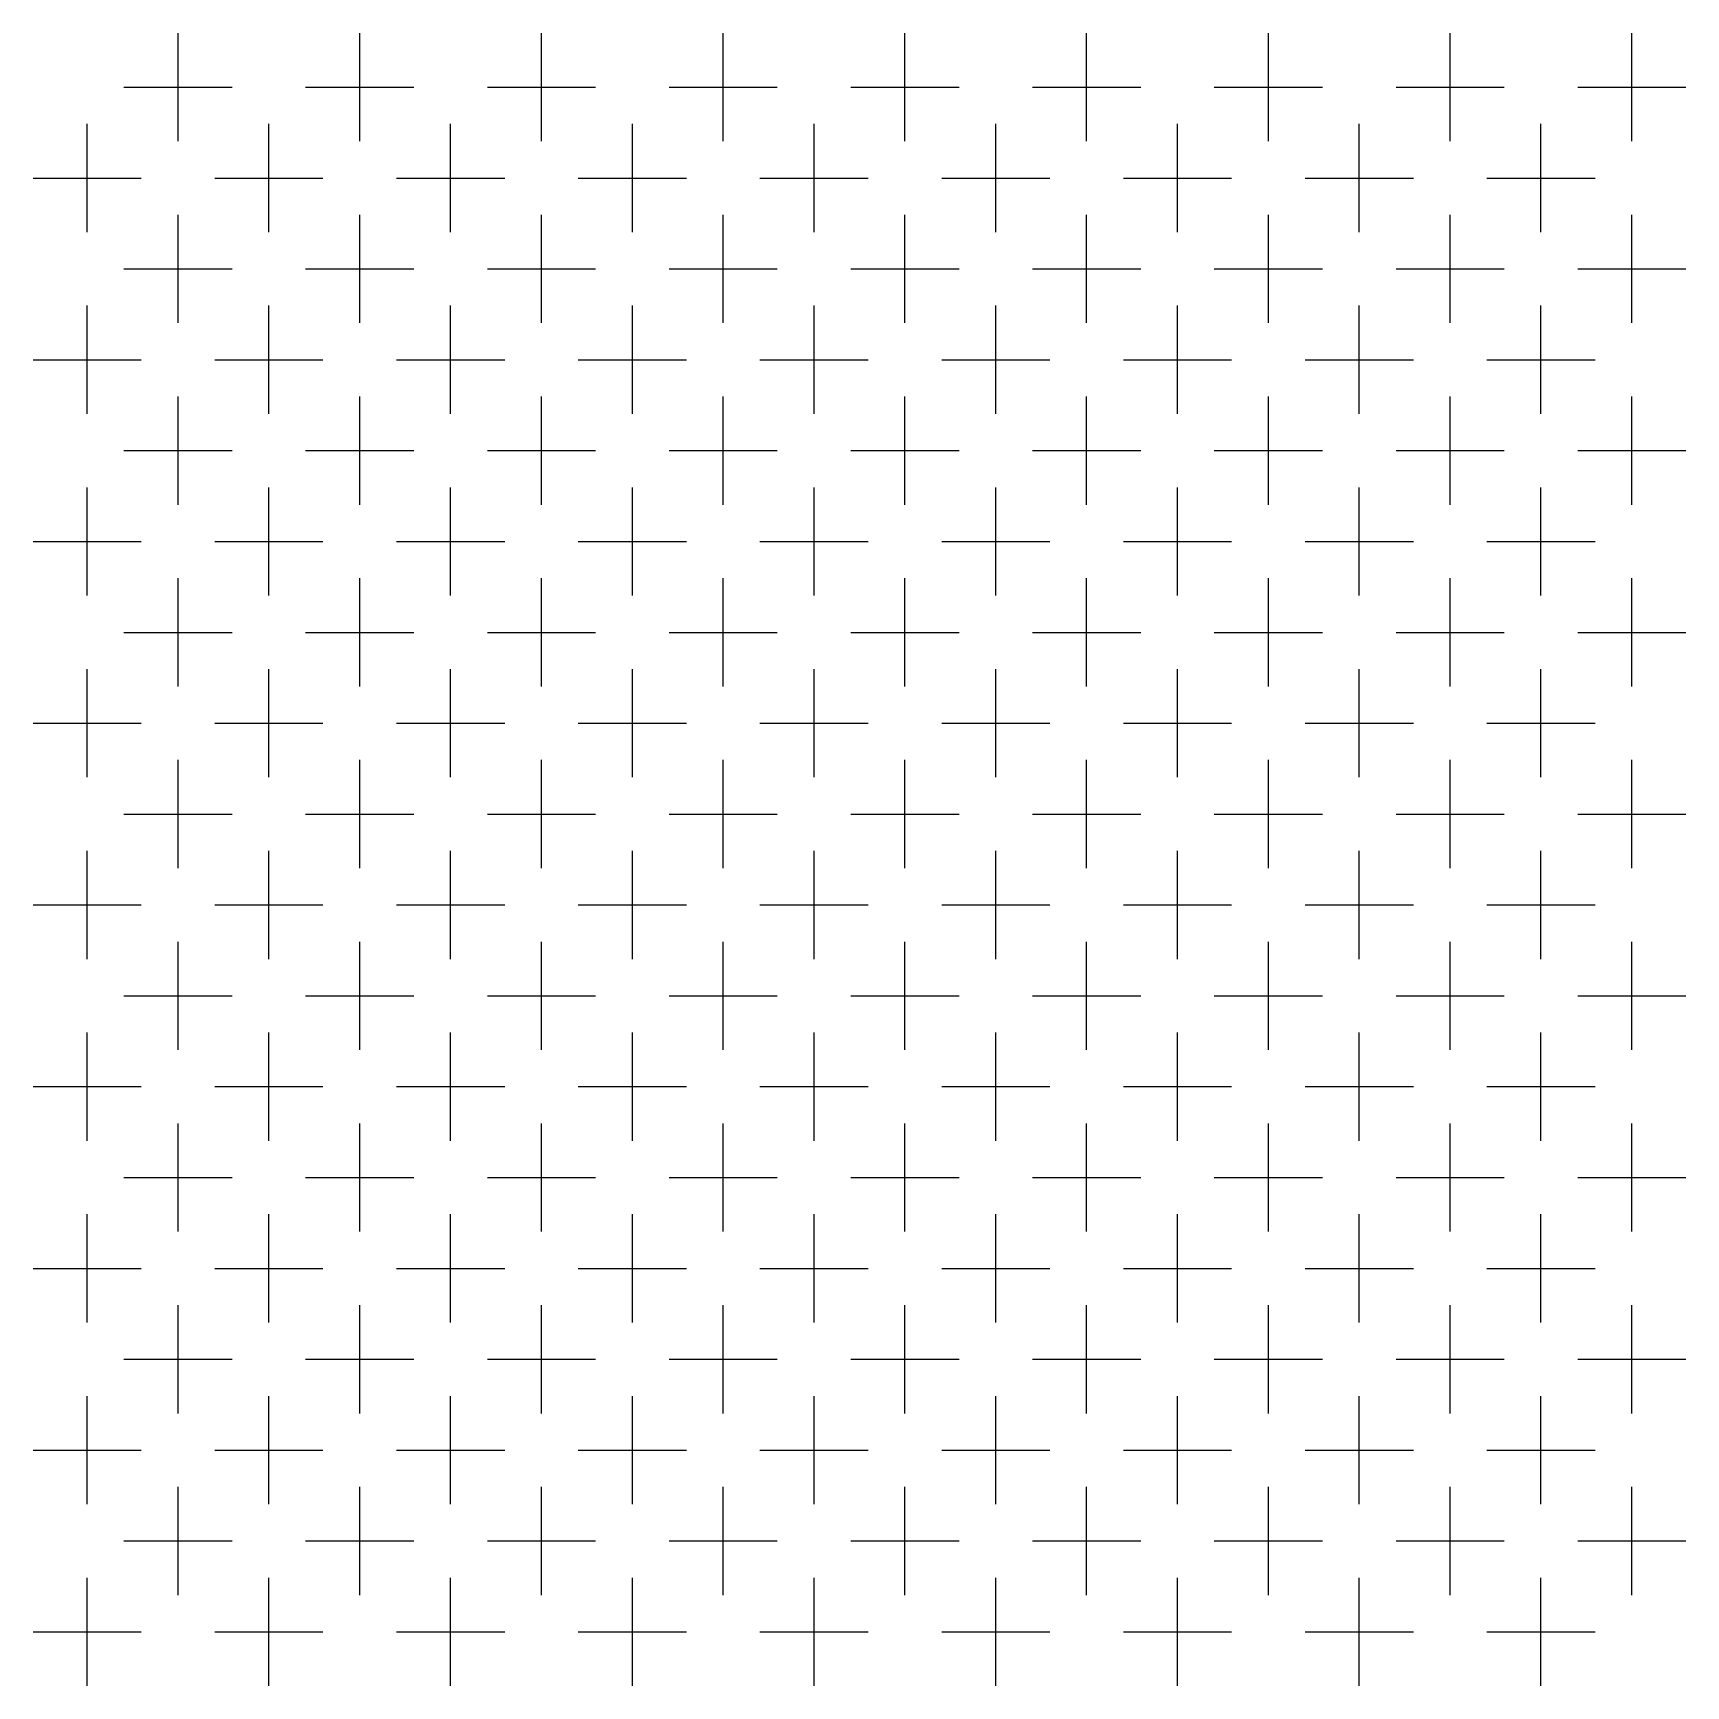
# Model space of a CAD drawing. Header units: millimetres. Extents: x 4 to 93.9, y 4 to 93.9.
import ezdxf

# ---------------------------------------------------------------- set-up
doc = ezdxf.new("R2010")
doc.units = ezdxf.units.MM
doc.layers.add('CUT', color=1, linetype='Continuous')

msp = doc.modelspace()

# ---------------------------------------------------------------- linework, layer by layer
at = {"layer": 'CUT'}
for points in [[(11.88, 87.98), (11.88, 93.86)], [(21.76, 87.98), (21.76, 93.86)], [(31.64, 87.98), (31.64, 93.86)], [(41.52, 87.98), (41.52, 93.86)], [(51.4, 87.98), (51.4, 93.86)], [(61.28, 87.98), (61.28, 93.86)], [(71.16, 87.98), (71.16, 93.86)], [(81.04, 87.98), (81.04, 93.86)], [(90.92, 87.98), (90.92, 93.86)], [(8.94, 90.92), (14.82, 90.92)], [(18.82, 90.92), (24.7, 90.92)], [(28.7, 90.92), (34.58, 90.92)], [(38.58, 90.92), (44.46, 90.92)], [(48.46, 90.92), (54.34, 90.92)], [(58.34, 90.92), (64.22, 90.92)], [(68.22, 90.92), (74.1, 90.92)], [(78.1, 90.92), (83.98, 90.92)], [(87.98, 90.92), (93.86, 90.92)], [(6.94, 83.04), (6.94, 88.92)], [(16.82, 83.04), (16.82, 88.92)], [(26.7, 83.04), (26.7, 88.92)], [(36.58, 83.04), (36.58, 88.92)], [(46.46, 83.04), (46.46, 88.92)], [(56.34, 83.04), (56.34, 88.92)], [(66.22, 83.04), (66.22, 88.92)], [(76.1, 83.04), (76.1, 88.92)], [(85.98, 83.04), (85.98, 88.92)], [(4, 85.98), (9.88, 85.98)], [(13.88, 85.98), (19.76, 85.98)], [(23.76, 85.98), (29.64, 85.98)], [(33.64, 85.98), (39.52, 85.98)], [(43.52, 85.98), (49.4, 85.98)], [(53.4, 85.98), (59.28, 85.98)], [(63.28, 85.98), (69.16, 85.98)], [(73.16, 85.98), (79.04, 85.98)], [(83.04, 85.98), (88.92, 85.98)], [(11.88, 78.1), (11.88, 83.98)], [(21.76, 78.1), (21.76, 83.98)], [(31.64, 78.1), (31.64, 83.98)], [(41.52, 78.1), (41.52, 83.98)], [(51.4, 78.1), (51.4, 83.98)], [(61.28, 78.1), (61.28, 83.98)], [(71.16, 78.1), (71.16, 83.98)], [(81.04, 78.1), (81.04, 83.98)], [(90.92, 78.1), (90.92, 83.98)], [(8.94, 81.04), (14.82, 81.04)], [(18.82, 81.04), (24.7, 81.04)], [(28.7, 81.04), (34.58, 81.04)], [(38.58, 81.04), (44.46, 81.04)], [(48.46, 81.04), (54.34, 81.04)], [(58.34, 81.04), (64.22, 81.04)], [(68.22, 81.04), (74.1, 81.04)], [(78.1, 81.04), (83.98, 81.04)], [(87.98, 81.04), (93.86, 81.04)], [(6.94, 73.16), (6.94, 79.04)], [(16.82, 73.16), (16.82, 79.04)], [(26.7, 73.16), (26.7, 79.04)], [(36.58, 73.16), (36.58, 79.04)], [(46.46, 73.16), (46.46, 79.04)], [(56.34, 73.16), (56.34, 79.04)], [(66.22, 73.16), (66.22, 79.04)], [(76.1, 73.16), (76.1, 79.04)], [(85.98, 73.16), (85.98, 79.04)], [(4, 76.1), (9.88, 76.1)], [(13.88, 76.1), (19.76, 76.1)], [(23.76, 76.1), (29.64, 76.1)], [(33.64, 76.1), (39.52, 76.1)], [(43.52, 76.1), (49.4, 76.1)], [(53.4, 76.1), (59.28, 76.1)], [(63.28, 76.1), (69.16, 76.1)], [(73.16, 76.1), (79.04, 76.1)], [(83.04, 76.1), (88.92, 76.1)], [(11.88, 68.22), (11.88, 74.1)], [(21.76, 68.22), (21.76, 74.1)], [(31.64, 68.22), (31.64, 74.1)], [(41.52, 68.22), (41.52, 74.1)], [(51.4, 68.22), (51.4, 74.1)], [(61.28, 68.22), (61.28, 74.1)], [(71.16, 68.22), (71.16, 74.1)], [(81.04, 68.22), (81.04, 74.1)], [(90.92, 68.22), (90.92, 74.1)], [(8.94, 71.16), (14.82, 71.16)], [(18.82, 71.16), (24.7, 71.16)], [(28.7, 71.16), (34.58, 71.16)], [(38.58, 71.16), (44.46, 71.16)], [(48.46, 71.16), (54.34, 71.16)], [(58.34, 71.16), (64.22, 71.16)], [(68.22, 71.16), (74.1, 71.16)], [(78.1, 71.16), (83.98, 71.16)], [(87.98, 71.16), (93.86, 71.16)], [(6.94, 63.28), (6.94, 69.16)], [(16.82, 63.28), (16.82, 69.16)], [(26.7, 63.28), (26.7, 69.16)], [(36.58, 63.28), (36.58, 69.16)], [(46.46, 63.28), (46.46, 69.16)], [(56.34, 63.28), (56.34, 69.16)], [(66.22, 63.28), (66.22, 69.16)], [(76.1, 63.28), (76.1, 69.16)], [(85.98, 63.28), (85.98, 69.16)], [(4, 66.22), (9.88, 66.22)], [(13.88, 66.22), (19.76, 66.22)], [(23.76, 66.22), (29.64, 66.22)], [(33.64, 66.22), (39.52, 66.22)], [(43.52, 66.22), (49.4, 66.22)], [(53.4, 66.22), (59.28, 66.22)], [(63.28, 66.22), (69.16, 66.22)], [(73.16, 66.22), (79.04, 66.22)], [(83.04, 66.22), (88.92, 66.22)], [(11.88, 58.34), (11.88, 64.22)], [(21.76, 58.34), (21.76, 64.22)], [(31.64, 58.34), (31.64, 64.22)], [(41.52, 58.34), (41.52, 64.22)], [(51.4, 58.34), (51.4, 64.22)], [(61.28, 58.34), (61.28, 64.22)], [(71.16, 58.34), (71.16, 64.22)], [(81.04, 58.34), (81.04, 64.22)], [(90.92, 58.34), (90.92, 64.22)], [(8.94, 61.28), (14.82, 61.28)], [(18.82, 61.28), (24.7, 61.28)], [(28.7, 61.28), (34.58, 61.28)], [(38.58, 61.28), (44.46, 61.28)], [(48.46, 61.28), (54.34, 61.28)], [(58.34, 61.28), (64.22, 61.28)], [(68.22, 61.28), (74.1, 61.28)], [(78.1, 61.28), (83.98, 61.28)], [(87.98, 61.28), (93.86, 61.28)], [(6.94, 53.4), (6.94, 59.28)], [(16.82, 53.4), (16.82, 59.28)], [(26.7, 53.4), (26.7, 59.28)], [(36.58, 53.4), (36.58, 59.28)], [(46.46, 53.4), (46.46, 59.28)], [(56.34, 53.4), (56.34, 59.28)], [(66.22, 53.4), (66.22, 59.28)], [(76.1, 53.4), (76.1, 59.28)], [(85.98, 53.4), (85.98, 59.28)], [(4, 56.34), (9.88, 56.34)], [(13.88, 56.34), (19.76, 56.34)], [(23.76, 56.34), (29.64, 56.34)], [(33.64, 56.34), (39.52, 56.34)], [(43.52, 56.34), (49.4, 56.34)], [(53.4, 56.34), (59.28, 56.34)], [(63.28, 56.34), (69.16, 56.34)], [(73.16, 56.34), (79.04, 56.34)], [(83.04, 56.34), (88.92, 56.34)], [(11.88, 48.46), (11.88, 54.34)], [(21.76, 48.46), (21.76, 54.34)], [(31.64, 48.46), (31.64, 54.34)], [(41.52, 48.46), (41.52, 54.34)], [(51.4, 48.46), (51.4, 54.34)], [(61.28, 48.46), (61.28, 54.34)], [(71.16, 48.46), (71.16, 54.34)], [(81.04, 48.46), (81.04, 54.34)], [(90.92, 48.46), (90.92, 54.34)], [(8.94, 51.4), (14.82, 51.4)], [(18.82, 51.4), (24.7, 51.4)], [(28.7, 51.4), (34.58, 51.4)], [(38.58, 51.4), (44.46, 51.4)], [(48.46, 51.4), (54.34, 51.4)], [(58.34, 51.4), (64.22, 51.4)], [(68.22, 51.4), (74.1, 51.4)], [(78.1, 51.4), (83.98, 51.4)], [(87.98, 51.4), (93.86, 51.4)], [(6.94, 43.52), (6.94, 49.4)], [(16.82, 43.52), (16.82, 49.4)], [(26.7, 43.52), (26.7, 49.4)], [(36.58, 43.52), (36.58, 49.4)], [(46.46, 43.52), (46.46, 49.4)], [(56.34, 43.52), (56.34, 49.4)], [(66.22, 43.52), (66.22, 49.4)], [(76.1, 43.52), (76.1, 49.4)], [(85.98, 43.52), (85.98, 49.4)], [(4, 46.46), (9.88, 46.46)], [(13.88, 46.46), (19.76, 46.46)], [(23.76, 46.46), (29.64, 46.46)], [(33.64, 46.46), (39.52, 46.46)], [(43.52, 46.46), (49.4, 46.46)], [(53.4, 46.46), (59.28, 46.46)], [(63.28, 46.46), (69.16, 46.46)], [(73.16, 46.46), (79.04, 46.46)], [(83.04, 46.46), (88.92, 46.46)], [(11.88, 38.58), (11.88, 44.46)], [(21.76, 38.58), (21.76, 44.46)], [(31.64, 38.58), (31.64, 44.46)], [(41.52, 38.58), (41.52, 44.46)], [(51.4, 38.58), (51.4, 44.46)], [(61.28, 38.58), (61.28, 44.46)], [(71.16, 38.58), (71.16, 44.46)], [(81.04, 38.58), (81.04, 44.46)], [(90.92, 38.58), (90.92, 44.46)], [(8.94, 41.52), (14.82, 41.52)], [(18.82, 41.52), (24.7, 41.52)], [(28.7, 41.52), (34.58, 41.52)], [(38.58, 41.52), (44.46, 41.52)], [(48.46, 41.52), (54.34, 41.52)], [(58.34, 41.52), (64.22, 41.52)], [(68.22, 41.52), (74.1, 41.52)], [(78.1, 41.52), (83.98, 41.52)], [(87.98, 41.52), (93.86, 41.52)], [(6.94, 33.64), (6.94, 39.52)], [(16.82, 33.64), (16.82, 39.52)], [(26.7, 33.64), (26.7, 39.52)], [(36.58, 33.64), (36.58, 39.52)], [(46.46, 33.64), (46.46, 39.52)], [(56.34, 33.64), (56.34, 39.52)], [(66.22, 33.64), (66.22, 39.52)], [(76.1, 33.64), (76.1, 39.52)], [(85.98, 33.64), (85.98, 39.52)], [(4, 36.58), (9.88, 36.58)], [(13.88, 36.58), (19.76, 36.58)], [(23.76, 36.58), (29.64, 36.58)], [(33.64, 36.58), (39.52, 36.58)], [(43.52, 36.58), (49.4, 36.58)], [(53.4, 36.58), (59.28, 36.58)], [(63.28, 36.58), (69.16, 36.58)], [(73.16, 36.58), (79.04, 36.58)], [(83.04, 36.58), (88.92, 36.58)], [(11.88, 28.7), (11.88, 34.58)], [(21.76, 28.7), (21.76, 34.58)], [(31.64, 28.7), (31.64, 34.58)], [(41.52, 28.7), (41.52, 34.58)], [(51.4, 28.7), (51.4, 34.58)], [(61.28, 28.7), (61.28, 34.58)], [(71.16, 28.7), (71.16, 34.58)], [(81.04, 28.7), (81.04, 34.58)], [(90.92, 28.7), (90.92, 34.58)], [(8.94, 31.64), (14.82, 31.64)], [(18.82, 31.64), (24.7, 31.64)], [(28.7, 31.64), (34.58, 31.64)], [(38.58, 31.64), (44.46, 31.64)], [(48.46, 31.64), (54.34, 31.64)], [(58.34, 31.64), (64.22, 31.64)], [(68.22, 31.64), (74.1, 31.64)], [(78.1, 31.64), (83.98, 31.64)], [(87.98, 31.64), (93.86, 31.64)], [(6.94, 23.76), (6.94, 29.64)], [(16.82, 23.76), (16.82, 29.64)], [(26.7, 23.76), (26.7, 29.64)], [(36.58, 23.76), (36.58, 29.64)], [(46.46, 23.76), (46.46, 29.64)], [(56.34, 23.76), (56.34, 29.64)], [(66.22, 23.76), (66.22, 29.64)], [(76.1, 23.76), (76.1, 29.64)], [(85.98, 23.76), (85.98, 29.64)], [(4, 26.7), (9.88, 26.7)], [(13.88, 26.7), (19.76, 26.7)], [(23.76, 26.7), (29.64, 26.7)], [(33.64, 26.7), (39.52, 26.7)], [(43.52, 26.7), (49.4, 26.7)], [(53.4, 26.7), (59.28, 26.7)], [(63.28, 26.7), (69.16, 26.7)], [(73.16, 26.7), (79.04, 26.7)], [(83.04, 26.7), (88.92, 26.7)], [(11.88, 18.82), (11.88, 24.7)], [(21.76, 18.82), (21.76, 24.7)], [(31.64, 18.82), (31.64, 24.7)], [(41.52, 18.82), (41.52, 24.7)], [(51.4, 18.82), (51.4, 24.7)], [(61.28, 18.82), (61.28, 24.7)], [(71.16, 18.82), (71.16, 24.7)], [(81.04, 18.82), (81.04, 24.7)], [(90.92, 18.82), (90.92, 24.7)], [(8.94, 21.76), (14.82, 21.76)], [(18.82, 21.76), (24.7, 21.76)], [(28.7, 21.76), (34.58, 21.76)], [(38.58, 21.76), (44.46, 21.76)], [(48.46, 21.76), (54.34, 21.76)], [(58.34, 21.76), (64.22, 21.76)], [(68.22, 21.76), (74.1, 21.76)], [(78.1, 21.76), (83.98, 21.76)], [(87.98, 21.76), (93.86, 21.76)], [(6.94, 13.88), (6.94, 19.76)], [(16.82, 13.88), (16.82, 19.76)], [(26.7, 13.88), (26.7, 19.76)], [(36.58, 13.88), (36.58, 19.76)], [(46.46, 13.88), (46.46, 19.76)], [(56.34, 13.88), (56.34, 19.76)], [(66.22, 13.88), (66.22, 19.76)], [(76.1, 13.88), (76.1, 19.76)], [(85.98, 13.88), (85.98, 19.76)], [(4, 16.82), (9.88, 16.82)], [(13.88, 16.82), (19.76, 16.82)], [(23.76, 16.82), (29.64, 16.82)], [(33.64, 16.82), (39.52, 16.82)], [(43.52, 16.82), (49.4, 16.82)], [(53.4, 16.82), (59.28, 16.82)], [(63.28, 16.82), (69.16, 16.82)], [(73.16, 16.82), (79.04, 16.82)], [(83.04, 16.82), (88.92, 16.82)], [(11.88, 8.94), (11.88, 14.82)], [(21.76, 8.94), (21.76, 14.82)], [(31.64, 8.94), (31.64, 14.82)], [(41.52, 8.94), (41.52, 14.82)], [(51.4, 8.94), (51.4, 14.82)], [(61.28, 8.94), (61.28, 14.82)], [(71.16, 8.94), (71.16, 14.82)], [(81.04, 8.94), (81.04, 14.82)], [(90.92, 8.94), (90.92, 14.82)], [(8.94, 11.88), (14.82, 11.88)], [(18.82, 11.88), (24.7, 11.88)], [(28.7, 11.88), (34.58, 11.88)], [(38.58, 11.88), (44.46, 11.88)], [(48.46, 11.88), (54.34, 11.88)], [(58.34, 11.88), (64.22, 11.88)], [(68.22, 11.88), (74.1, 11.88)], [(78.1, 11.88), (83.98, 11.88)], [(87.98, 11.88), (93.86, 11.88)], [(6.94, 4), (6.94, 9.88)], [(16.82, 4), (16.82, 9.88)], [(26.7, 4), (26.7, 9.88)], [(36.58, 4), (36.58, 9.88)], [(46.46, 4), (46.46, 9.88)], [(56.34, 4), (56.34, 9.88)], [(66.22, 4), (66.22, 9.88)], [(76.1, 4), (76.1, 9.88)], [(85.98, 4), (85.98, 9.88)], [(4, 6.94), (9.88, 6.94)], [(13.88, 6.94), (19.76, 6.94)], [(23.76, 6.94), (29.64, 6.94)], [(33.64, 6.94), (39.52, 6.94)], [(43.52, 6.94), (49.4, 6.94)], [(53.4, 6.94), (59.28, 6.94)], [(63.28, 6.94), (69.16, 6.94)], [(73.16, 6.94), (79.04, 6.94)], [(83.04, 6.94), (88.92, 6.94)]]:
    msp.add_lwpolyline(points, dxfattribs=at)

doc.saveas('drawing.dxf')
